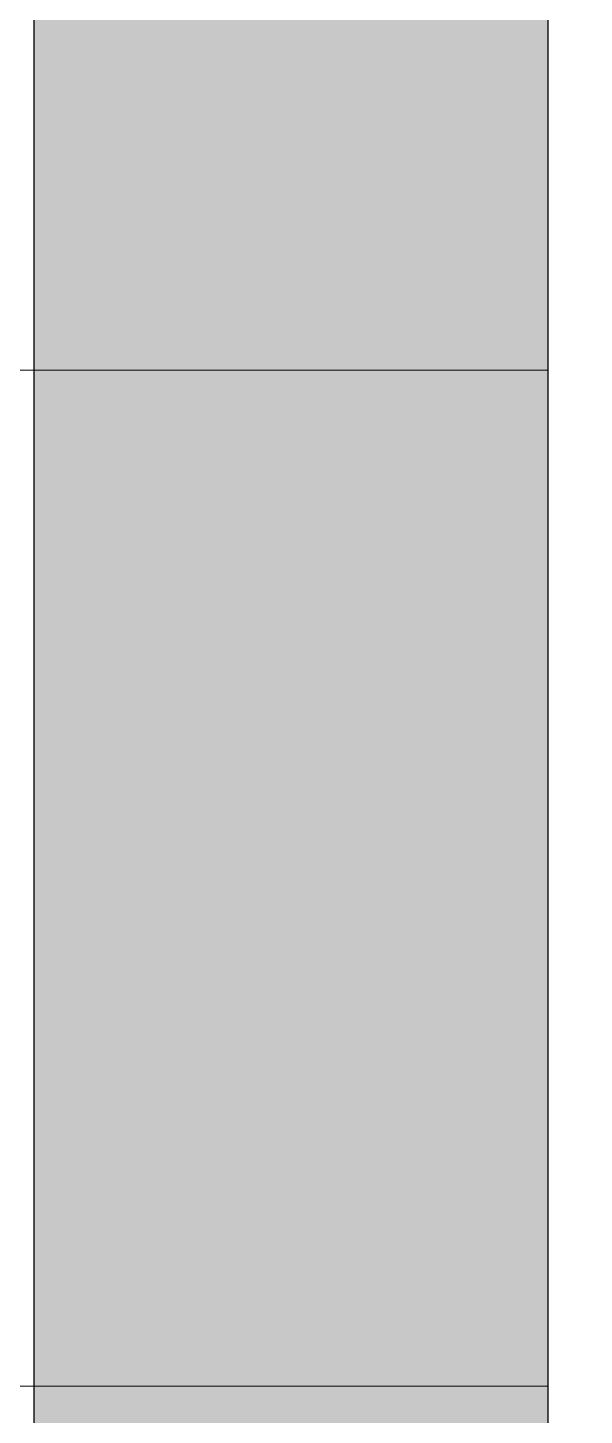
# Model space of a CAD drawing. Header units: millimetres. Extents: x -2167 to 6463, y 877 to 4714.
# Drawn here: x 215 to 435, y 2475 to 3021 of the extents above; entities that cross this region are included whole.
import ezdxf

# ---------------------------------------------------------------- set-up
doc = ezdxf.new("R2010")
doc.units = ezdxf.units.MM
doc.layers.add('G_board', color=3, linetype='Continuous')
doc.layers.add('marble', color=7, linetype='Continuous', true_color=0xfff8db)

msp = doc.modelspace()

# ---------------------------------------------------------------- hatches: boundary and pattern name
at = {"layer": 'marble', "true_color": 0xfceab1}
h = msp.add_hatch(color=41, dxfattribs=at)
h.paths.add_polyline_path([(217.8364080392857, 4038.957759684316), (1341.836408039926, 4038.957759684337), (1341.836408039926, 3960.299097374675), (1356.836408039926, 3960.299097374675), (1356.836408039926, 1305.116421994004), (1341.836408039926, 1305.116421994004), (1341.836408039926, 1226.457759684341), (217.8364080392857, 1226.457759684341)])
h.paths.add_polyline_path([(1187.836408039286, 3606.457759684345), (420.3364080391693, 3606.457759684337), (420.3364080391693, 1326.457759684334), (1187.836408039286, 1326.457759684341)], flags=16)

# ---------------------------------------------------------------- linework, layer by layer
at = {"color": 164, "lineweight": 0}
for p, q in [((420.3364080391693, 2886.457759684345), (-1592.163591960889, 2886.457759684341)), ((420.3364080391693, 2486.457759684341), (-1592.163591960889, 2486.457759684341))]:
    msp.add_line(p, q, dxfattribs=at)
msp.add_lwpolyline([(217.8364080392857, 4038.957759684316), (1341.836408039926, 4038.957759684337), (1341.836408039926, 3960.299097374675), (1356.836408039926, 3960.299097374675), (1356.836408039926, 1305.116421994004), (1341.836408039926, 1305.116421994004), (1341.836408039926, 1226.457759684341), (217.8364080392857, 1226.457759684341), (217.8364080392857, 4038.957759684316)], dxfattribs=at)
at = {"color": 164}
msp.add_lwpolyline([(1187.836408039286, 3606.457759684345), (420.3364080391693, 3606.457759684337), (420.3364080391693, 1326.457759684334), (1187.836408039286, 1326.457759684341), (1187.836408039286, 3606.457759684345)], dxfattribs=at)
at = {"layer": 'G_board'}
msp.add_line((217.8364080392857, 1196.457759684341), (217.8364080392857, 4078.957759684312), dxfattribs=at)

doc.saveas('drawing.dxf')
